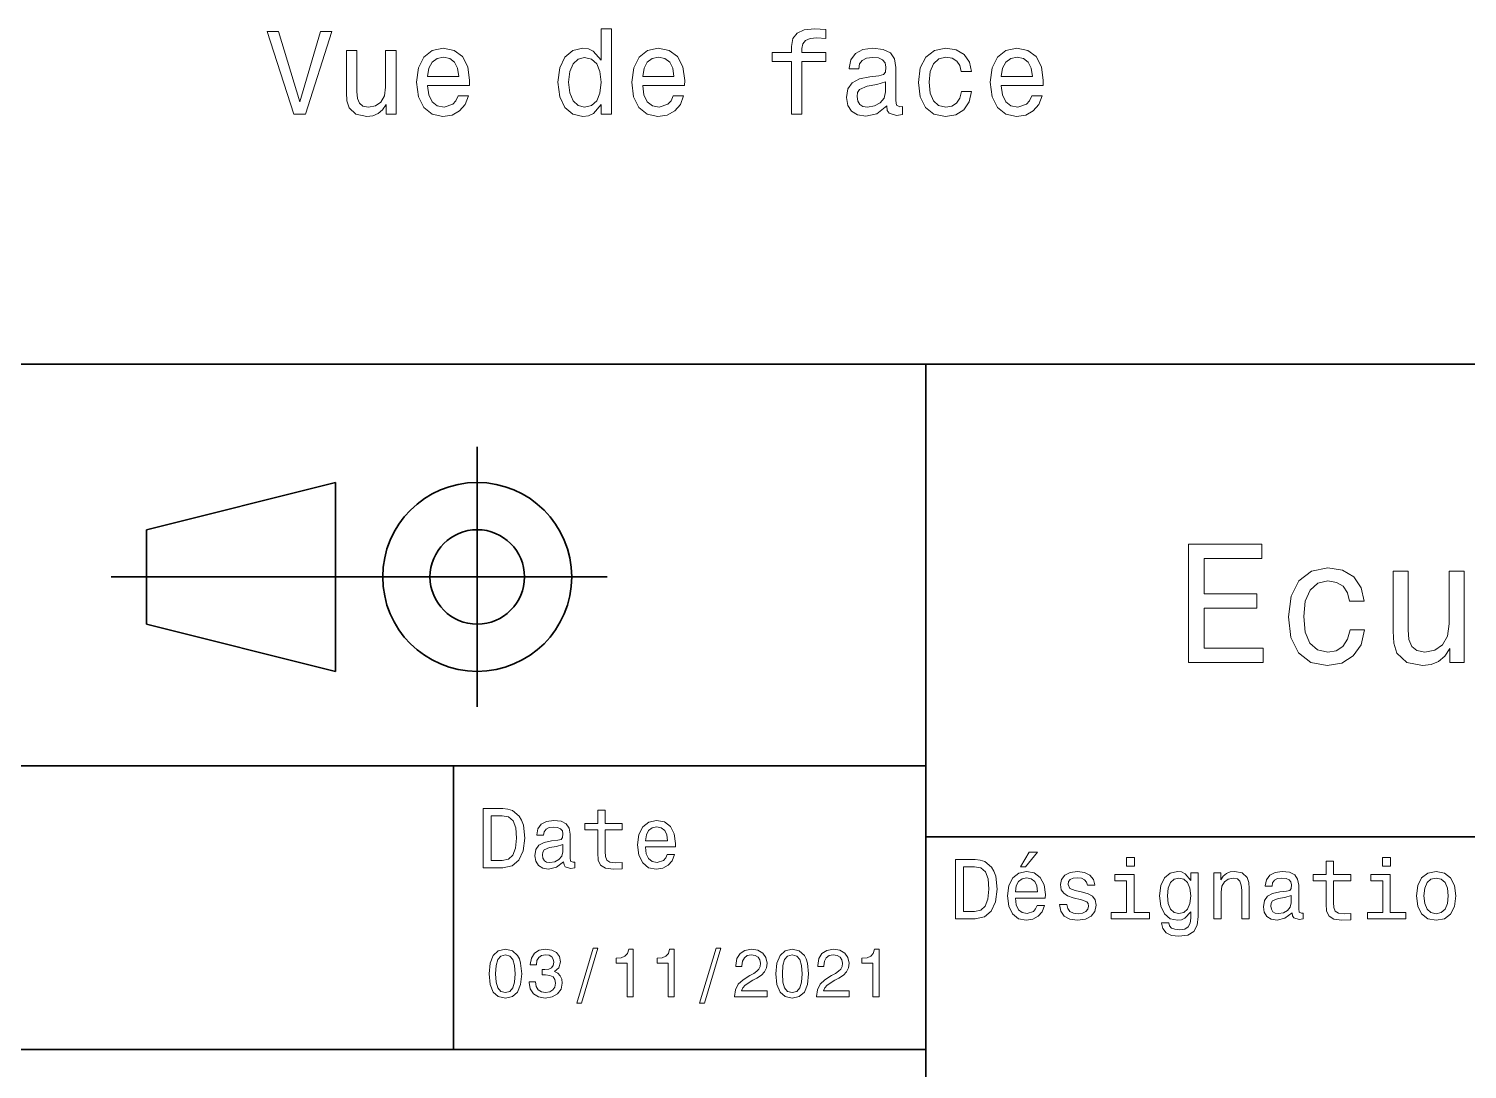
# Model space of a CAD drawing. Extents: x 0 to 297, y 0 to 210.
# Drawn here: x 124 to 184.9, y 40.2 to 84.2 of the extents above; entities that cross this region are included whole.
import ezdxf

# ---------------------------------------------------------------- set-up
doc = ezdxf.new("R2010")
doc.units = 0

msp = doc.modelspace()

# ---------------------------------------------------------------- linework, layer by layer
at = {"color": 7, "lineweight": 35}
for p, q in [((97, 70), (287, 70)), ((162, 10), (162, 70)), ((127.5, 61), (148.5, 61)), ((97, 53), (162, 53)), ((162, 50), (287, 50)), ((97, 41), (162, 41))]:
    msp.add_line(p, q, dxfattribs=at)
at = {"color": 7, "lineweight": 35, "ltscale": 0.275}
msp.add_line((143, 55.5), (143, 66.5), dxfattribs=at)
at = {"color": 7, "lineweight": 35, "ltscale": 0.206155}
for p, q in [((129, 63), (137, 65)), ((137, 57), (129, 59))]:
    msp.add_line(p, q, dxfattribs=at)
at = {"color": 7, "lineweight": 35, "ltscale": 0.2}
msp.add_line((137, 65), (137, 57), dxfattribs=at)
at = {"color": 7, "lineweight": 35, "ltscale": 0.1}
msp.add_line((129, 59), (129, 63), dxfattribs=at)
at = {"color": 7, "lineweight": 35, "ltscale": 0.3}
msp.add_line((142, 41), (142, 53), dxfattribs=at)
at = {"color": 7, "lineweight": 13}
for points in [[(136.360794, 84.089439), (135.483261, 81.108894), (134.580536, 84.089439), (134.101425, 84.089439), (135.23111, 80.584396), (135.735428, 80.584396), (136.83989, 84.089439)], [(148.247681, 81.002983), (148.247681, 80.584396), (148.691483, 80.584396), (148.691483, 84.205437), (148.252716, 84.205437), (148.252716, 82.879066), (147.914825, 83.262352), (147.708054, 83.353127), (147.471024, 83.388428), (147.042343, 83.287567), (146.709488, 83.005142), (146.49263, 82.551254), (146.416992, 81.941025), (146.49263, 81.330795), (146.709488, 80.871857), (147.042343, 80.584396), (147.471024, 80.488579), (147.708054, 80.52388), (147.919861, 80.614655)], [(156.306763, 82.823593), (156.306763, 80.584396), (156.750565, 80.584396), (156.750565, 82.823593), (157.759201, 82.823593), (157.759201, 83.201828), (156.750565, 83.201828), (156.750565, 83.368256), (156.785858, 83.569984), (156.901855, 83.706154), (157.098541, 83.786842), (157.380966, 83.817108), (157.759201, 83.796936), (157.759201, 84.180222), (157.28009, 84.205437), (156.846375, 84.160042), (156.543793, 84.02388), (156.362228, 83.786842), (156.306763, 83.448952), (156.306763, 83.201828), (155.494797, 83.201828), (155.494797, 82.823593)], [(139.563232, 83.29261), (139.119431, 83.29261), (139.119431, 81.72921), (139.069, 81.366096), (138.922745, 81.103851), (138.695801, 80.942467), (138.398254, 80.892036), (138.161224, 80.932381), (138.009918, 81.053413), (137.924194, 81.260185), (137.904022, 81.552696), (137.904022, 83.29261), (137.460205, 83.29261), (137.460205, 81.512352), (137.475342, 81.154282), (137.571167, 80.856728), (137.863678, 80.584396), (138.332687, 80.488579), (138.584854, 80.52388), (138.801712, 80.614655), (138.988312, 80.770996), (139.139603, 80.99794), (139.139603, 80.584396), (139.563232, 80.584396)], [(140.899689, 81.809898), (142.674911, 81.809898), (142.679947, 82.01667), (142.599258, 82.596642), (142.377365, 83.030365), (142.024338, 83.29261), (141.555313, 83.388428), (141.096375, 83.287567), (140.743347, 83.005142), (140.516403, 82.546211), (140.435715, 81.941025), (140.511368, 81.320709), (140.738312, 80.866814), (141.086288, 80.584396), (141.540192, 80.488579), (141.933563, 80.554138), (142.256317, 80.725609), (142.493347, 80.99794), (142.629517, 81.361053), (142.190765, 81.361053), (142.099976, 81.159325), (141.968857, 81.008026), (141.595657, 80.886993), (141.308197, 80.942467), (141.091339, 81.11898), (140.950119, 81.406441), (140.899689, 81.794769)], [(140.899689, 82.183098), (140.95517, 82.531082), (141.091339, 82.788284), (141.298111, 82.944626), (141.57045, 83.000099), (141.837738, 82.944626), (142.04451, 82.788284), (142.170593, 82.531082), (142.215973, 82.183098)], [(147.546661, 82.990013), (147.839172, 82.919411), (148.061081, 82.722725), (148.1922, 82.394913), (148.24263, 81.941025), (148.1922, 81.482094), (148.061081, 81.154282), (147.839172, 80.952553), (147.546661, 80.886993), (147.269287, 80.952553), (147.05748, 81.154282), (146.91626, 81.487137), (146.87088, 81.941025), (146.91626, 82.38987), (147.05748, 82.717682), (147.269287, 82.919411)], [(150.007767, 81.809898), (151.782974, 81.809898), (151.788025, 82.01667), (151.707336, 82.596642), (151.485428, 83.030365), (151.132401, 83.29261), (150.663391, 83.388428), (150.204453, 83.287567), (149.851425, 83.005142), (149.624481, 82.546211), (149.543793, 81.941025), (149.619431, 81.320709), (149.846375, 80.866814), (150.194366, 80.584396), (150.648254, 80.488579), (151.041626, 80.554138), (151.364395, 80.725609), (151.601425, 80.99794), (151.737595, 81.361053), (151.298828, 81.361053), (151.208054, 81.159325), (151.076935, 81.008026), (150.703735, 80.886993), (150.41626, 80.942467), (150.199402, 81.11898), (150.058197, 81.406441), (150.007767, 81.794769)], [(150.007767, 82.183098), (150.063232, 82.531082), (150.199402, 82.788284), (150.406174, 82.944626), (150.678513, 83.000099), (150.945801, 82.944626), (151.152573, 82.788284), (151.278656, 82.531082), (151.324051, 82.183098)], [(160.336288, 80.937424), (160.336288, 80.922295), (160.361511, 80.750824), (160.437164, 80.629784), (160.754883, 80.533966), (161.001999, 80.57431), (161.001999, 80.917252), (160.896088, 80.902122), (160.754883, 80.967682), (160.72966, 81.169411), (160.72966, 82.571426), (160.669144, 82.929497), (160.49263, 83.181656), (160.184998, 83.332954), (159.751282, 83.388428), (159.327652, 83.327911), (159.014969, 83.156441), (158.818283, 82.889153), (158.752716, 82.536125), (158.752716, 82.505867), (159.151138, 82.505867), (159.186432, 82.717682), (159.297394, 82.86898), (159.478943, 82.959755), (159.736145, 82.995056), (159.983276, 82.969841), (160.159775, 82.894196), (160.265686, 82.763069), (160.300995, 82.581512), (160.280823, 82.369698), (160.200134, 82.263794), (159.998398, 82.213356), (159.620148, 82.173012), (159.186432, 82.082237), (158.878799, 81.920853), (158.69725, 81.668694), (158.641769, 81.295494), (158.6922, 80.962639), (158.848541, 80.715523), (159.100708, 80.559181), (159.448685, 80.503708), (159.917709, 80.609612)], [(163.488312, 82.394913), (163.927063, 82.394913), (163.836288, 82.79837), (163.619431, 83.116096), (163.28154, 83.312782), (162.842773, 83.388428), (162.358627, 83.287567), (161.990479, 83.005142), (161.758484, 82.546211), (161.677795, 81.930939), (161.753448, 81.320709), (161.980377, 80.866814), (162.338455, 80.584396), (162.827652, 80.488579), (163.261368, 80.564224), (163.599258, 80.776039), (163.831253, 81.108894), (163.932114, 81.552696), (163.508484, 81.552696), (163.432831, 81.270279), (163.291626, 81.058456), (163.08989, 80.927338), (162.842773, 80.886993), (162.535141, 80.952553), (162.313232, 81.154282), (162.177063, 81.482094), (162.131683, 81.946068), (162.177063, 82.399956), (162.318283, 82.727768), (162.545227, 82.929497), (162.842773, 83.000099), (163.105026, 82.954712), (163.301712, 82.838722), (163.432831, 82.647079)], [(165.187881, 81.809898), (166.963089, 81.809898), (166.96814, 82.01667), (166.887451, 82.596642), (166.665543, 83.030365), (166.312515, 83.29261), (165.843491, 83.388428), (165.384567, 83.287567), (165.03154, 83.005142), (164.804596, 82.546211), (164.723907, 81.941025), (164.799545, 81.320709), (165.026489, 80.866814), (165.374481, 80.584396), (165.828369, 80.488579), (166.221741, 80.554138), (166.54451, 80.725609), (166.78154, 80.99794), (166.917709, 81.361053), (166.478943, 81.361053), (166.388168, 81.159325), (166.25705, 81.008026), (165.88385, 80.886993), (165.596375, 80.942467), (165.379517, 81.11898), (165.238312, 81.406441), (165.187881, 81.794769)], [(165.187881, 82.183098), (165.243347, 82.531082), (165.379517, 82.788284), (165.586288, 82.944626), (165.858627, 83.000099), (166.125916, 82.944626), (166.332687, 82.788284), (166.458771, 82.531082), (166.50415, 82.183098)], [(160.285858, 81.532524), (160.225342, 81.270279), (160.063965, 81.068542), (159.821884, 80.937424), (159.524338, 80.892036), (159.332687, 80.917252), (159.196518, 80.99794), (159.110794, 81.139153), (159.085571, 81.335838), (159.105743, 81.512352), (159.186432, 81.638428), (159.509201, 81.77964), (159.917709, 81.840157), (160.285858, 81.961197)], [(173.109512, 57.381123), (176.279541, 57.381123), (176.279541, 57.986309), (173.772339, 57.986309), (173.772339, 59.679394), (176.005768, 59.679394), (176.005768, 60.277374), (173.772339, 60.277374), (173.772339, 61.775936), (176.221893, 61.775936), (176.221893, 62.381123), (173.109512, 62.381123)], [(179.932281, 59.967579), (180.559082, 59.967579), (180.429398, 60.543945), (180.119598, 60.997837), (179.636887, 61.278816), (179.010086, 61.386887), (178.318436, 61.242794), (177.792511, 60.839336), (177.46109, 60.183716), (177.345825, 59.304752), (177.453888, 58.432995), (177.778091, 57.78458), (178.289627, 57.381123), (178.988464, 57.244236), (179.608063, 57.352303), (180.090775, 57.6549), (180.42218, 58.130402), (180.566284, 58.764408), (179.96109, 58.764408), (179.853027, 58.36095), (179.651291, 58.058357), (179.363113, 57.871037), (179.010086, 57.8134), (178.570602, 57.907059), (178.253601, 58.195244), (178.059082, 58.663544), (177.994232, 59.326366), (178.059082, 59.974781), (178.260803, 60.443081), (178.585007, 60.731266), (179.010086, 60.83213), (179.38472, 60.767288), (179.66571, 60.601585), (179.853027, 60.327808)], [(184.788177, 61.25), (184.154175, 61.25), (184.154175, 59.016571), (184.082123, 58.497837), (183.873199, 58.123196), (183.548996, 57.892651), (183.123917, 57.820602), (182.785294, 57.878242), (182.569168, 58.051151), (182.446686, 58.346542), (182.417862, 58.764408), (182.417862, 61.25), (181.783859, 61.25), (181.783859, 58.706772), (181.805481, 58.195244), (181.942368, 57.770172), (182.360229, 57.381123), (183.030258, 57.244236), (183.390488, 57.294666), (183.700287, 57.424351), (183.966858, 57.647694), (184.182999, 57.971901), (184.182999, 57.381123), (184.788177, 57.381123)], [(144.080688, 51.190563), (143.248566, 51.190563), (143.248566, 48.690563), (144.080688, 48.690563), (144.473343, 48.769814), (144.765137, 49.011169), (144.945251, 49.40382), (145.010086, 49.940563), (144.952454, 50.488113), (144.880402, 50.70425), (144.779541, 50.877163), (144.487747, 51.111313), (144.296829, 51.168949)], [(144.055481, 50.891571), (144.329254, 50.837536), (144.516571, 50.671829), (144.628235, 50.376442), (144.664261, 49.940563), (144.624634, 49.519093), (144.51297, 49.223705), (144.322052, 49.047192), (144.055481, 48.989555), (143.583572, 48.989555), (143.583572, 50.891571)], [(146.656342, 48.942726), (146.656342, 48.931919), (146.674347, 48.809441), (146.728394, 48.722984), (146.955338, 48.654541), (147.131851, 48.683357), (147.131851, 48.928314), (147.056198, 48.917507), (146.955338, 48.96434), (146.937317, 49.108429), (146.937317, 50.109871), (146.894089, 50.365635), (146.768005, 50.54575), (146.548264, 50.65382), (146.23848, 50.693443), (145.935883, 50.650219), (145.71254, 50.52774), (145.572052, 50.336815), (145.525223, 50.084656), (145.525223, 50.063042), (145.809799, 50.063042), (145.835022, 50.21434), (145.914261, 50.322407), (146.043945, 50.387249), (146.227661, 50.412464), (146.404175, 50.394455), (146.530258, 50.34042), (146.605911, 50.246758), (146.631119, 50.117077), (146.616714, 49.965778), (146.559082, 49.890129), (146.414978, 49.854107), (146.144806, 49.825291), (145.835022, 49.760448), (145.61528, 49.645176), (145.485596, 49.465057), (145.445969, 49.19849), (145.481995, 48.960735), (145.593658, 48.784222), (145.773773, 48.67255), (146.022339, 48.632927), (146.357346, 48.708576)], [(148.100861, 50.289986), (148.100861, 49.320965), (148.122482, 49.007565), (148.223343, 48.791428), (148.425079, 48.665348), (148.767288, 48.62212), (149.141937, 48.640129), (149.141937, 48.913906), (148.868149, 48.892292), (148.619598, 48.921112), (148.486313, 49.011169), (148.42868, 49.162464), (148.417862, 49.375), (148.417862, 50.289986), (149.141937, 50.289986), (149.141937, 50.560158), (148.417862, 50.560158), (148.417862, 51.125721), (148.100861, 51.125721), (148.100861, 50.560158), (147.553314, 50.560158), (147.553314, 50.289986)], [(150.121765, 49.565922), (151.389771, 49.565922), (151.393372, 49.713619), (151.335739, 50.127884), (151.177231, 50.437683), (150.925079, 50.625), (150.590057, 50.693443), (150.262253, 50.621399), (150.010086, 50.41967), (149.847977, 50.091862), (149.790344, 49.659584), (149.844376, 49.216499), (150.006485, 48.892292), (150.255051, 48.690563), (150.579254, 48.62212), (150.860229, 48.668949), (151.090775, 48.791428), (151.260086, 48.98595), (151.357346, 49.245319), (151.043945, 49.245319), (150.979111, 49.101227), (150.885452, 48.993156), (150.618881, 48.9067), (150.413544, 48.946327), (150.258652, 49.072407), (150.157776, 49.27774), (150.121765, 49.555115)], [(150.121765, 49.832493), (150.161377, 50.081055), (150.258652, 50.264771), (150.406342, 50.376442), (150.600861, 50.416069), (150.791794, 50.376442), (150.939484, 50.264771), (151.029541, 50.081055), (151.061966, 49.832493)], [(146.620316, 49.367798), (146.577087, 49.180477), (146.461823, 49.036385), (146.28891, 48.942726), (146.07637, 48.910305), (145.939484, 48.928314), (145.842224, 48.98595), (145.780975, 49.086815), (145.76297, 49.227306), (145.777374, 49.353386), (145.835022, 49.443443), (146.065567, 49.544312), (146.357346, 49.587536), (146.620316, 49.673992)], [(166.004318, 48.728386), (166.216858, 48.728386), (166.717575, 49.340778), (166.364548, 49.340778)], [(164.080688, 49.030979), (163.248566, 49.030979), (163.248566, 46.530979), (164.080688, 46.530979), (164.473343, 46.610229), (164.765137, 46.851585), (164.945251, 47.244236), (165.010086, 47.780979), (164.952454, 48.328529), (164.880402, 48.544666), (164.779541, 48.717579), (164.487747, 48.951729), (164.296829, 49.009365)], [(164.055481, 48.731987), (164.329254, 48.677952), (164.516571, 48.512245), (164.628235, 48.216858), (164.664261, 47.780979), (164.624634, 47.359509), (164.51297, 47.064121), (164.322052, 46.887608), (164.055481, 46.829971), (163.583572, 46.829971), (163.583572, 48.731987)], [(170.824203, 49.117435), (170.489197, 49.117435), (170.489197, 48.757202), (170.824203, 48.757202)], [(178.943802, 48.130402), (178.943802, 47.161381), (178.965424, 46.84798), (179.066284, 46.631844), (179.268005, 46.505764), (179.610229, 46.462536), (179.984863, 46.480545), (179.984863, 46.754322), (179.71109, 46.732708), (179.46254, 46.761528), (179.329254, 46.851585), (179.271606, 47.00288), (179.260803, 47.215416), (179.260803, 48.130402), (179.984863, 48.130402), (179.984863, 48.400574), (179.260803, 48.400574), (179.260803, 48.966137), (178.943802, 48.966137), (178.943802, 48.400574), (178.396255, 48.400574), (178.396255, 48.130402)], [(181.667145, 49.117435), (181.332138, 49.117435), (181.332138, 48.757202), (181.667145, 48.757202)], [(165.784576, 47.406338), (167.052597, 47.406338), (167.056198, 47.554035), (166.998566, 47.9683), (166.840057, 48.278099), (166.587891, 48.465416), (166.252884, 48.533859), (165.925079, 48.461815), (165.672913, 48.260086), (165.510803, 47.932278), (165.453171, 47.5), (165.507202, 47.056915), (165.669312, 46.732708), (165.917862, 46.530979), (166.242081, 46.462536), (166.523056, 46.509365), (166.753601, 46.631844), (166.922913, 46.826366), (167.020172, 47.085735), (166.706772, 47.085735), (166.641937, 46.941643), (166.548264, 46.833572), (166.281708, 46.747116), (166.07637, 46.786743), (165.921463, 46.912823), (165.820602, 47.118156), (165.784576, 47.395531)], [(165.784576, 47.672909), (165.824203, 47.921471), (165.921463, 48.105186), (166.069168, 48.216858), (166.263687, 48.256485), (166.454605, 48.216858), (166.60231, 48.105186), (166.692368, 47.921471), (166.724777, 47.672909)], [(168.623199, 47.658501), (168.317001, 47.730545), (168.090057, 47.8134), (168.014404, 47.982708), (168.036026, 48.101585), (168.111664, 48.188038), (168.234146, 48.242073), (168.41066, 48.263687), (168.579971, 48.242073), (168.713257, 48.177231), (168.799713, 48.079971), (168.835739, 47.950287), (169.145538, 47.950287), (169.145538, 47.957493), (169.091492, 48.191643), (168.943802, 48.375359), (168.713257, 48.490635), (168.41066, 48.533859), (168.104462, 48.490635), (167.881119, 48.371758), (167.740631, 48.195244), (167.697403, 47.971901), (167.729828, 47.755764), (167.830688, 47.604465), (167.996399, 47.496399), (168.237747, 47.42075), (168.590775, 47.334293), (168.806915, 47.244236), (168.864548, 47.172188), (168.886169, 47.064121), (168.853745, 46.930836), (168.767288, 46.829971), (168.626801, 46.765129), (168.439484, 46.743515), (168.241348, 46.765129), (168.09726, 46.840778), (168, 46.963257), (167.960373, 47.132565), (167.654175, 47.132565), (167.704605, 46.844379), (167.85231, 46.635445), (168.086456, 46.509365), (168.41066, 46.462536), (168.749283, 46.509365), (168.997833, 46.635445), (169.149139, 46.837173), (169.203171, 47.100143), (169.163544, 47.327087), (169.05188, 47.481987), (168.868149, 47.582851)], [(170.8134, 46.79755), (170.8134, 48.400574), (169.999283, 48.400574), (169.999283, 48.130402), (170.496399, 48.130402), (170.496399, 46.79755), (169.847977, 46.79755), (169.847977, 46.530979), (171.469025, 46.530979), (171.469025, 46.79755)], [(173.518738, 46.617435), (173.518738, 48.465416), (173.216141, 48.465416), (173.216141, 48.152016), (172.967575, 48.4366), (172.816284, 48.508644), (172.646973, 48.533859), (172.340775, 48.461815), (172.103027, 48.260086), (171.94812, 47.935879), (171.894089, 47.5), (171.94812, 47.060516), (172.103027, 46.736309), (172.340775, 46.530979), (172.646973, 46.462536), (172.819885, 46.487751), (172.963974, 46.552593), (173.216141, 46.826366), (173.216141, 46.552593), (173.187317, 46.336456), (173.108063, 46.181557), (172.956772, 46.091499), (172.729828, 46.059078), (172.531708, 46.080692), (172.391205, 46.134727), (172.30835, 46.228386), (172.283142, 46.354465), (171.976944, 46.354465), (171.976944, 46.340057), (172.023773, 46.109509), (172.167862, 45.9366), (172.398407, 45.824928), (172.711823, 45.785301), (173.086456, 45.839336), (173.335022, 45.990635), (173.47551, 46.253601)], [(172.221909, 47.5), (172.254318, 47.820606), (172.351593, 48.058357), (172.502884, 48.198845), (172.704605, 48.249279), (172.917145, 48.198845), (173.075653, 48.058357), (173.172913, 47.820606), (173.208939, 47.5), (173.172913, 47.172188), (173.075653, 46.938038), (172.917145, 46.793949), (172.704605, 46.747116), (172.502884, 46.793949), (172.351593, 46.938038), (172.254318, 47.175793)], [(174.181549, 46.530979), (174.498566, 46.530979), (174.498566, 47.647694), (174.530975, 47.903458), (174.635452, 48.090778), (174.797546, 48.206051), (175.013687, 48.249279), (175.1866, 48.213257), (175.294662, 48.115993), (175.348709, 47.953888), (175.366714, 47.737751), (175.366714, 46.530979), (175.683716, 46.530979), (175.683716, 47.802593), (175.669312, 48.058357), (175.604462, 48.270893), (175.391937, 48.465416), (175.060516, 48.533859), (174.876801, 48.508644), (174.721909, 48.440201), (174.588623, 48.324928), (174.484146, 48.170029), (174.484146, 48.465416), (174.181549, 48.465416)], [(177.499283, 46.783142), (177.499283, 46.772335), (177.517288, 46.649857), (177.57132, 46.5634), (177.798264, 46.494957), (177.974777, 46.523773), (177.974777, 46.76873), (177.899139, 46.757923), (177.798264, 46.804756), (177.780258, 46.948845), (177.780258, 47.950287), (177.73703, 48.206051), (177.610947, 48.386166), (177.391205, 48.494236), (177.081406, 48.533859), (176.778824, 48.490635), (176.555481, 48.368156), (176.414978, 48.177231), (176.368149, 47.925072), (176.368149, 47.903458), (176.65274, 47.903458), (176.677948, 48.054756), (176.757202, 48.162823), (176.886887, 48.227665), (177.070602, 48.25288), (177.247116, 48.234871), (177.373199, 48.180836), (177.448853, 48.087173), (177.47406, 47.957493), (177.459656, 47.806194), (177.402023, 47.730545), (177.257919, 47.694523), (176.987747, 47.665707), (176.677948, 47.600864), (176.458206, 47.485592), (176.328537, 47.305473), (176.28891, 47.038906), (176.324921, 46.801151), (176.4366, 46.624638), (176.616714, 46.512966), (176.86528, 46.473343), (177.200287, 46.548992)], [(181.656342, 46.79755), (181.656342, 48.400574), (180.842224, 48.400574), (180.842224, 48.130402), (181.33934, 48.130402), (181.33934, 46.79755), (180.690918, 46.79755), (180.690918, 46.530979), (182.311966, 46.530979), (182.311966, 46.79755)], [(182.762253, 47.496399), (182.819885, 47.056915), (182.985596, 46.732708), (183.248566, 46.530979), (183.601593, 46.462536), (183.951004, 46.530979), (184.213974, 46.729107), (184.379684, 47.053314), (184.440918, 47.496399), (184.379684, 47.935879), (184.213974, 48.263687), (183.951004, 48.461815), (183.601593, 48.533859), (183.248566, 48.461815), (182.985596, 48.260086), (182.819885, 47.935879)], [(183.086456, 47.5), (183.118881, 47.824207), (183.219742, 48.058357), (183.381851, 48.20245), (183.601593, 48.25288), (183.817719, 48.20245), (183.979828, 48.061958), (184.080688, 47.824207), (184.116714, 47.5), (184.080688, 47.172188), (183.979828, 46.934437), (183.817719, 46.790344), (183.601593, 46.743515), (183.381851, 46.790344), (183.219742, 46.934437), (183.118881, 47.172188)], [(177.463257, 47.208214), (177.420029, 47.020893), (177.304749, 46.876801), (177.131851, 46.783142), (176.919312, 46.750721), (176.782425, 46.76873), (176.68515, 46.826366), (176.623917, 46.927231), (176.605911, 47.067722), (176.620316, 47.193802), (176.677948, 47.283859), (176.908508, 47.384727), (177.200287, 47.427952), (177.463257, 47.514408)], [(143.498566, 44.201729), (143.541794, 43.749279), (143.677231, 43.426514), (143.893372, 43.230549), (144.193085, 43.167149), (144.489914, 43.230549), (144.706055, 43.426514), (144.838623, 43.749279), (144.884735, 44.201729), (144.838623, 44.651299), (144.783859, 44.829971), (144.706055, 44.976948), (144.489914, 45.172913), (144.193085, 45.239193), (143.893372, 45.172913), (143.677231, 44.974064), (143.541794, 44.651299)], [(145.201736, 43.853027), (145.201736, 43.832855), (145.247849, 43.556198), (145.383286, 43.348705), (145.596542, 43.216141), (145.878967, 43.167149), (146.17868, 43.216141), (146.403458, 43.342941), (146.547562, 43.54467), (146.599426, 43.804035), (146.57637, 43.974064), (146.51297, 44.112392), (146.409225, 44.219021), (146.270905, 44.296829), (146.458221, 44.45245), (146.524506, 44.700291), (146.481277, 44.925072), (146.357361, 45.0951), (146.155624, 45.201729), (145.878967, 45.239193), (145.619598, 45.193085), (145.420761, 45.066284), (145.291077, 44.864555), (145.247849, 44.596542), (145.247849, 44.57637), (145.504333, 44.57637), (145.52739, 44.760807), (145.60231, 44.893372), (145.723343, 44.974064), (145.893372, 45.002884), (146.043228, 44.979828), (146.15274, 44.919308), (146.219025, 44.821327), (146.244965, 44.688763), (146.219025, 44.54755), (146.149857, 44.45245), (146.028824, 44.394814), (145.864563, 44.377522), (145.752167, 44.380405), (145.752167, 44.15274), (145.893372, 44.158501), (146.074936, 44.132565), (146.210373, 44.0634), (146.291077, 43.951008), (146.319885, 43.804035), (146.288193, 43.63689), (146.20462, 43.51297), (146.072052, 43.435158), (145.896255, 43.409222), (145.714706, 43.438042), (145.582138, 43.524498), (145.498566, 43.662827), (145.466858, 43.853027)], [(147.213257, 42.956772), (147.412109, 42.956772), (148.109512, 45.279541), (147.907791, 45.279541)], [(149.345825, 43.224785), (149.608078, 43.224785), (149.608078, 45.239193), (149.412109, 45.239193), (149.360229, 45.0634), (149.256485, 44.945248), (149.097992, 44.876083), (148.878967, 44.853027), (148.878967, 44.648415), (149.345825, 44.648415)], [(151.080688, 43.224785), (151.342941, 43.224785), (151.342941, 45.239193), (151.146973, 45.239193), (151.095108, 45.0634), (150.991364, 44.945248), (150.832855, 44.876083), (150.613831, 44.853027), (150.613831, 44.648415), (151.080688, 44.648415)], [(152.417877, 42.956772), (152.616714, 42.956772), (153.314133, 45.279541), (153.112396, 45.279541)], [(153.899139, 43.224785), (155.273773, 43.224785), (155.273773, 43.472622), (154.187317, 43.472622), (154.247849, 43.60807), (154.351593, 43.720463), (154.671478, 43.925072), (154.841507, 44.011528), (155.031708, 44.135448), (155.167145, 44.279541), (155.244965, 44.44957), (155.273773, 44.642651), (155.224792, 44.884727), (155.08934, 45.074928), (154.881851, 45.195965), (154.613831, 45.239193), (154.337173, 45.190201), (154.126801, 45.054756), (153.991364, 44.838619), (153.945251, 44.553314), (153.945251, 44.51297), (154.207504, 44.51297), (154.207504, 44.536022), (154.233429, 44.731991), (154.311249, 44.876083), (154.435165, 44.9683), (154.599426, 45), (154.766571, 44.971184), (154.890488, 44.899136), (154.971191, 44.786743), (155, 44.645535), (154.979828, 44.51297), (154.925079, 44.400578), (154.832855, 44.302593), (154.706055, 44.216141), (154.536026, 44.12392), (154.253601, 43.945248), (154.054764, 43.755043), (153.9366, 43.524498), (153.899139, 43.233429)], [(155.642654, 44.201729), (155.685883, 43.749279), (155.821335, 43.426514), (156.037476, 43.230549), (156.337173, 43.167149), (156.634003, 43.230549), (156.850143, 43.426514), (156.982712, 43.749279), (157.028824, 44.201729), (156.982712, 44.651299), (156.927963, 44.829971), (156.850143, 44.976948), (156.634003, 45.172913), (156.337173, 45.239193), (156.037476, 45.172913), (155.821335, 44.974064), (155.685883, 44.651299)], [(157.368881, 43.224785), (158.743515, 43.224785), (158.743515, 43.472622), (157.657059, 43.472622), (157.71759, 43.60807), (157.821335, 43.720463), (158.14122, 43.925072), (158.311249, 44.011528), (158.50145, 44.135448), (158.636887, 44.279541), (158.714706, 44.44957), (158.743515, 44.642651), (158.694534, 44.884727), (158.559082, 45.074928), (158.351593, 45.195965), (158.083572, 45.239193), (157.806915, 45.190201), (157.596542, 45.054756), (157.461105, 44.838619), (157.414993, 44.553314), (157.414993, 44.51297), (157.677231, 44.51297), (157.677231, 44.536022), (157.703171, 44.731991), (157.780991, 44.876083), (157.904907, 44.9683), (158.069168, 45), (158.236313, 44.971184), (158.360229, 44.899136), (158.440918, 44.786743), (158.469742, 44.645535), (158.44957, 44.51297), (158.394821, 44.400578), (158.302597, 44.302593), (158.175797, 44.216141), (158.005768, 44.12392), (157.723343, 43.945248), (157.524506, 43.755043), (157.406342, 43.524498), (157.368881, 43.233429)], [(159.755051, 43.224785), (160.017288, 43.224785), (160.017288, 45.239193), (159.821335, 45.239193), (159.769455, 45.0634), (159.66571, 44.945248), (159.507202, 44.876083), (159.288193, 44.853027), (159.288193, 44.648415), (159.755051, 44.648415)], [(143.775223, 44.201729), (143.798279, 44.550434), (143.870316, 44.801155), (144, 44.948128), (144.193085, 45), (144.383286, 44.948128), (144.51297, 44.801155), (144.585022, 44.550434), (144.608078, 44.201729), (144.585022, 43.850143), (144.51297, 43.599426), (144.383286, 43.45245), (144.193085, 43.403458), (144, 43.45245), (143.870316, 43.599426), (143.798279, 43.850143)], [(155.919312, 44.201729), (155.942368, 44.550434), (156.01442, 44.801155), (156.144104, 44.948128), (156.337173, 45), (156.527374, 44.948128), (156.657059, 44.801155), (156.729111, 44.550434), (156.752167, 44.201729), (156.729111, 43.850143), (156.657059, 43.599426), (156.527374, 43.45245), (156.337173, 43.403458), (156.144104, 43.45245), (156.01442, 43.599426), (155.942368, 43.850143)]]:
    msp.add_lwpolyline(points, close=True, dxfattribs=at)
at = {"color": 7, "lineweight": 35}
for radius in [4, 2]:
    msp.add_circle((143, 61), radius, dxfattribs=at)

doc.saveas('drawing.dxf')
